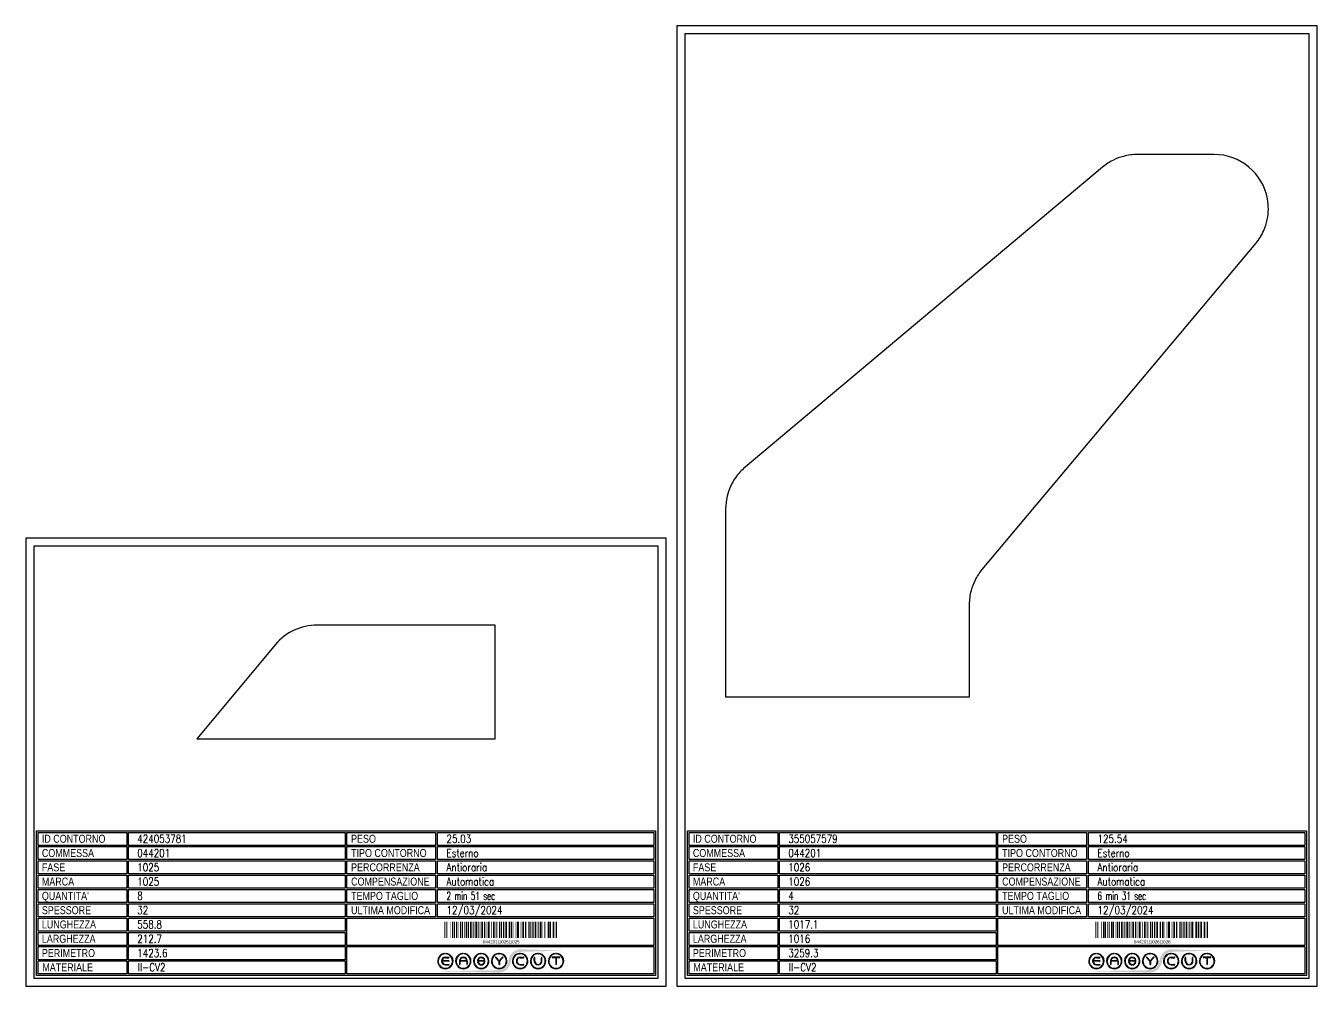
# Model space of a CAD drawing. Header units: millimetres. Extents: x 28039 to 145264, y 9873 to 40131.
# Drawn here: x 28039 to 30459, y 17393 to 19192 of the extents above; entities that cross this region are included whole.
import ezdxf
from ezdxf.enums import TextEntityAlignment as Align

# ---------------------------------------------------------------- set-up
doc = ezdxf.new("R2010")
doc.units = ezdxf.units.MM
doc.styles.add('EasyCutStyle', font='romans.shx', dxfattribs={"width": 0.8})
doc.styles.add('EasyCutStyle1', font='arial.ttf', dxfattribs={"width": 0.8})

# ---------------------------------------------------------------- blocks, each defined once
blk = doc.blocks.new('*U4')
at = {"color": 5}
blk.add_lwpolyline([(0, 0), (1200, 0), (1200, 839), (0, 839)], close=True, dxfattribs=at)
at = {"color": 7}
blk.add_lwpolyline([(15, 15), (1185, 15), (1185, 824), (15, 824)], close=True, dxfattribs=at)
at = {"color": 253}
blk.add_lwpolyline([(20, 291), (1180, 291), (1180, 20), (20, 20)], close=True, dxfattribs=at)
at = {"color": 2}
for points in [[(23, 288.1), (189.3, 288.1), (189.3, 263.7), (23, 263.7)], [(23, 288.1), (189.3, 288.1), (189.3, 263.7), (23, 263.7)], [(601.5, 288.1), (767.9, 288.1), (767.9, 263.7), (601.5, 263.7)], [(23, 261.4), (189.3, 261.4), (189.3, 237), (23, 237)], [(601.5, 261.4), (767.9, 261.4), (767.9, 237), (601.5, 237)], [(23, 234.6), (189.3, 234.6), (189.3, 210.2), (23, 210.2)], [(601.5, 234.6), (767.9, 234.6), (767.9, 210.2), (601.5, 210.2)], [(23, 207.9), (189.3, 207.9), (189.3, 183.4), (23, 183.4)], [(601.5, 207.9), (767.9, 207.9), (767.9, 183.4), (601.5, 183.4)], [(23, 181.1), (189.3, 181.1), (189.3, 156.7), (23, 156.7)], [(601.5, 181.1), (767.9, 181.1), (767.9, 156.7), (601.5, 156.7)], [(23, 154.3), (189.3, 154.3), (189.3, 129.9), (23, 129.9)], [(601.5, 154.3), (767.9, 154.3), (767.9, 129.9), (601.5, 129.9)], [(23, 127.6), (189.3, 127.6), (189.3, 103.1), (23, 103.1)], [(23, 100.8), (189.3, 100.8), (189.3, 76.4), (23, 76.4)], [(23, 74), (189.3, 74), (189.3, 49.6), (23, 49.6)], [(23, 47.3), (189.3, 47.3), (189.3, 22.9), (23, 22.9)]]:
    blk.add_lwpolyline(points, close=True, dxfattribs=at)
at = {"color": 1}
for points in [[(192.7, 288.1), (598.5, 288.1), (598.5, 263.7), (192.7, 263.7)], [(771.3, 288.1), (1177.2, 288.1), (1177.2, 263.7), (771.3, 263.7)], [(192.7, 261.4), (598.5, 261.4), (598.5, 237), (192.7, 237)], [(771.3, 261.4), (1177.2, 261.4), (1177.2, 237), (771.3, 237)], [(192.7, 234.6), (598.5, 234.6), (598.5, 210.2), (192.7, 210.2)], [(771.3, 234.6), (1177.2, 234.6), (1177.2, 210.2), (771.3, 210.2)], [(192.7, 207.9), (598.5, 207.9), (598.5, 183.4), (192.7, 183.4)], [(771.3, 207.9), (1177.2, 207.9), (1177.2, 183.4), (771.3, 183.4)], [(192.7, 181.1), (598.5, 181.1), (598.5, 156.7), (192.7, 156.7)], [(771.3, 181.1), (1177.2, 181.1), (1177.2, 156.7), (771.3, 156.7)], [(192.7, 154.3), (598.5, 154.3), (598.5, 129.9), (192.7, 129.9)], [(771.3, 154.3), (1177.2, 154.3), (1177.2, 129.9), (771.3, 129.9)], [(192.7, 127.6), (598.5, 127.6), (598.5, 103.1), (192.7, 103.1)], [(601.5, 127.6), (1177.2, 127.6), (1177.2, 76.4), (601.5, 76.4)], [(192.7, 100.8), (598.5, 100.8), (598.5, 76.4), (192.7, 76.4)], [(192.7, 74), (598.5, 74), (598.5, 49.6), (192.7, 49.6)], [(601.5, 74), (1177.2, 74), (1177.2, 22.9), (601.5, 22.9)], [(192.7, 47.3), (598.5, 47.3), (598.5, 22.9), (192.7, 22.9)]]:
    blk.add_lwpolyline(points, close=True, dxfattribs=at)
at = {"color": 161, "style": 'EasyCutStyle1', "width": 0.8}
for s, p in [('ID CONTORNO', (30.1, 268.6)), ('PESO', (609.6, 268.6)), ('COMMESSA', (30.1, 241.9)), ('TIPO CONTORNO', (609.6, 241.9)), ('FASE', (30.1, 215.1)), ('PERCORRENZA', (609.6, 215.1)), ('MARCA', (30.1, 188.4)), ('COMPENSAZIONE', (609.6, 188.4)), ("QUANTITA'", (30.1, 161.6)), ('TEMPO TAGLIO', (609.6, 161.6)), ('SPESSORE', (30.1, 134.8)), ('ULTIMA MODIFICA', (609.6, 134.8)), ('LUNGHEZZA', (30.1, 108.1)), ('LARGHEZZA', (30.1, 81.3)), ('PERIMETRO', (30.1, 54.5)), ('MATERIALE', (31, 27.8))]:
    blk.add_text(s, height=15, dxfattribs=at).set_placement(p)
at = {"style": 'EasyCutStyle'}
for tag, p, width in [('IDSHAPE', (208.9, 268.6), 0.8), ('WEIGTHSHAPE', (788.4, 268.6), 0.8), ('ORDERSHAPE', (208.9, 241.9), 0.8), ('TYPESHAPE', (788.4, 241.9), 0.8), ('PHASESHAPE', (208.9, 215.1), 0.8), ('JOUSHAPE', (788.4, 215.1), 0.8), ('MKSHAPE', (208.9, 188.4), 0.8), ('COMPSHAPE', (788.4, 188.4), 0.8), ('QTASHAPE', (208.9, 161.6), 0.8), ('TIMECUTSHAPE', (788.4, 161.6), 0.65), ('TKSHAPE', (208.9, 134.8), 0.8), ('LASTMODIFYSHAPE', (788.4, 134.8), 0.8), ('LENGTHSHAPE', (208.9, 108.1), 0.8), ('HEIGHTSHAPE', (208.9, 81.3), 0.8), ('PERIMETERSHAPE', (208.9, 54.5), 0.8), ('MATSHAPE', (209.8, 27.8), 0.8)]:
    blk.add_attdef(tag, p, '', height=15, dxfattribs=dict(at, width=width))
blk = doc.blocks.new('Logo')
h = blk.add_hatch(color=256)
h.set_gradient(color1=(255, 0, 0), color2=(255, 255, 0), tint=1)
h.paths.add_polyline_path([(20.5, 4.4, -0.339454), (37.1, 17.2), (118.6, 19.6), (37.1, 22, 0.339454), (15.8, 5.7), (13.2, -4.2, -0.339454), (-3.4, -16.9), (-118.2, -19.3), (-3.4, -21.7, 0.339454), (17.8, -5.4)])
for color, points in [(140, [(-115.9, -5.7, -1), (-116.7, -6.1, -0.520567), (-104.9, 14.3, -1), (-104.9, 13.5, 0.520567)]), (256, [(-97.3, 0.4), (-110, 0.4, -0.394366), (-103.7, 6.3), (-97.3, 6.3, 1), (-97.3, 7.2), (-103.7, 7.2, 1), (-103.7, -7.2), (-97.3, -7.2, 1), (-97.3, -6.3), (-103.7, -6.3, -0.394366), (-110, -0.4), (-97.3, -0.4, 1)]), (140, [(-91.4, -5.7, 1), (-90.6, -6.1, 0.520567), (-102.4, 14.3, 0.916853), (-102.6, 13.5, 0.043377), (-102.5, 13.5, -0.520567)]), (140, [(-82.3, -5.7, -1), (-83.1, -6.1, -0.520567), (-71.3, 14.3, -1), (-71.3, 13.5, 0.520567)]), (140, [(-57.8, -5.7, 1), (-57, -6.1, 0.520567), (-68.8, 14.3, 1), (-68.9, 13.5, -0.520567)]), (140, [(-48.7, -5.7, -1), (-49.5, -6.1, -0.520567), (-37.7, 14.3, -1), (-37.7, 13.5, 0.520567)]), (256, [(-31.2, -0.4, -0.486114), (-30.3, -1.5, -0.776377), (-42.6, -1.6, 1), (-43.4, -1.9, 0.776377), (-29.5, -1.7, 0.486114), (-31.2, 0.4), (-41.8, 0.4, -0.486114), (-42.6, 1.5, -0.776377), (-30.4, 1.6, 1), (-29.5, 1.9, 0.776377), (-43.5, 1.7, 0.486114), (-41.8, -0.4)]), (140, [(-24.2, -5.7, 1), (-23.4, -6.1, 0.520567), (-35.2, 14.3, 1), (-35.3, 13.5, -0.520567)]), (140, [(-15.1, -5.7, -1), (-15.9, -6.1, -0.520567), (-4.1, 14.3, -1), (-4.1, 13.5, 0.520567)]), (256, [(-9.3, 7.1, 1), (-10, 6.5), (-3.3, -0.2), (-3.3, -6.3, 1), (-2.4, -6.3), (-2.4, -0.2), (4.2, 6.5, 1), (3.6, 7.1), (-2.9, 0.6)]), (140, [(9.4, -5.7, 1), (10.2, -6.1, 0.520567), (-1.6, 14.3, 1), (-1.7, 13.5, -0.520567)]), (140, [(24.2, -5.7, -1), (23.4, -6.1, -0.520567), (35.2, 14.3, -1), (35.3, 13.5, 0.520567)]), (256, [(36.5, -7.2), (42.8, -7.2, 1), (42.8, -6.3), (36.5, -6.3, -1), (36.5, 6.3), (42.8, 6.3, 1), (42.8, 7.2), (36.5, 7.2, 1)]), (140, [(48.7, -5.7, 1), (49.5, -6.1, 0.520567), (37.7, 14.3, 1), (37.7, 13.5, -0.520567)]), (140, [(57.8, -5.7, -1), (57, -6.1, -0.520567), (68.8, 14.3, -1), (68.9, 13.5, 0.520567)]), (256, [(63.7, 0), (63.7, 6.3, 1), (62.9, 6.3), (62.9, 0, 1), (77.3, 0), (77.3, 6.3, 1), (76.4, 6.3), (76.4, 0, -1)]), (140, [(82.3, -5.7, 1), (83.1, -6.1, 0.520567), (71.3, 14.3, 1), (71.3, 13.5, -0.520567)]), (140, [(91.4, -5.7, -1), (90.6, -6.1, -0.520567), (102.4, 14.3, -1), (102.5, 13.5, 0.520567)]), (256, [(96.9, 7.2, 1), (96.9, 6.3), (103.2, 6.3), (103.2, -6.3, 1), (104.1, -6.3), (104.1, 6.3), (110.4, 6.3, 1), (110.4, 7.2)]), (140, [(115.9, -5.7, 1), (116.7, -6.1, 0.520567), (104.9, 14.3, 1), (104.9, 13.5, -0.520567)]), (140, [(-91.9, -8.3, 1), (-92.6, -7.8, -0.520567), (-114.8, -7.8, 1), (-115.5, -8.3, 0.520567)]), (140, [(-58.3, -8.3, 1), (-59, -7.8, -0.520567), (-81.2, -7.8, 1), (-81.9, -8.3, 0.520567)]), (140, [(-24.7, -8.3, 1), (-25.4, -7.8, -0.520567), (-47.6, -7.8, 1), (-48.3, -8.3, 0.520567)]), (140, [(8.9, -8.3, 1), (8.2, -7.8, -0.520567), (-14, -7.8, 1), (-14.7, -8.3, 0.520567)]), (140, [(48.3, -8.3, 1), (47.6, -7.8, -0.520567), (25.4, -7.8, 1), (24.7, -8.3, 0.520567)]), (140, [(81.9, -8.3, 1), (81.2, -7.8, -0.520567), (59, -7.8, 1), (58.3, -8.3, 0.520567)]), (140, [(115.5, -8.3, 1), (114.8, -7.8, -0.520567), (92.6, -7.8, 1), (91.9, -8.3, 0.520567)])]:
    blk.add_hatch(color=color).paths.add_polyline_path(points)
h = blk.add_hatch(color=256)
h.paths.add_polyline_path([(-63.7, -0.4), (-63.7, -6.3, 1), (-62.9, -6.3), (-62.9, 0, 1), (-77.3, 0), (-77.3, -6.3, 1), (-76.4, -6.3), (-76.4, -0.4)])
h.paths.add_polyline_path([(-76.4, 0.4, -0.933992), (-63.8, 0.4)], flags=16)
for p, q in [((-97.3, 0.4), (-110, 0.4)), ((-103.7, 7.2), (-97.3, 7.2)), ((-103.7, 6.3), (-97.3, 6.3)), ((-77.3, 0), (-77.3, -6.3)), ((-63.8, 0.4), (-76.4, 0.4)), ((-62.9, 0), (-62.9, -6.3)), ((-31.2, 0.4), (-41.8, 0.4)), ((-3.3, -0.2), (-10, 6.5)), ((-2.9, 0.6), (-9.3, 7.1)), ((-2.9, 0.6), (3.6, 7.1)), ((-2.4, -0.2), (4.2, 6.5)), ((36.5, 7.2), (42.8, 7.2)), ((36.5, 6.3), (42.8, 6.3)), ((62.9, 0), (62.9, 6.3)), ((63.7, 0), (63.7, 6.3)), ((76.4, 0), (76.4, 6.3)), ((77.3, 0), (77.3, 6.3)), ((110.4, 7.2), (96.9, 7.2)), ((103.2, 6.3), (96.9, 6.3)), ((103.2, 6.3), (103.2, -6.3)), ((104.1, 6.3), (104.1, -6.3)), ((110.4, 6.3), (104.1, 6.3)), ((-97.3, -0.4), (-110, -0.4)), ((-103.7, -6.3), (-97.3, -6.3)), ((-103.7, -7.2), (-97.3, -7.2)), ((-76.4, -0.4), (-76.4, -6.3)), ((-63.7, -0.4), (-76.4, -0.4)), ((-63.7, -0.4), (-63.7, -6.3)), ((-31.2, -0.4), (-41.8, -0.4)), ((-3.3, -0.2), (-3.3, -6.3)), ((-2.4, -0.2), (-2.4, -6.3)), ((36.5, -6.3), (42.8, -6.3)), ((36.5, -7.2), (42.8, -7.2))]:
    blk.add_line(p, q)
at = {"color": 140}
for centre, radius, start, end in [((-103.7, 0), 14.4, 95, 205), ((-103.7, 0), 13.5, 95, 205), ((-104.9, 13.9), 0.432, 275, 95), ((-102.5, 13.9), 0.432, 85, 265), ((-103.7, 0), 13.5, 335, 85), ((-103.7, 0), 14.4, 335, 85), ((-70.1, 0), 14.4, 95, 205), ((-70.1, 0), 13.5, 95, 205), ((-71.3, 13.9), 0.432, 275, 95), ((-68.9, 13.9), 0.432, 85, 265), ((-70.1, 0), 13.5, 335, 85), ((-70.1, 0), 14.4, 335, 85), ((-36.5, 0), 14.4, 95, 205), ((-36.5, 0), 13.5, 95, 205), ((-37.7, 13.9), 0.432, 275, 95), ((-35.3, 13.9), 0.432, 85, 265), ((-36.5, 0), 13.5, 335, 85), ((-36.5, 0), 14.4, 335, 85), ((-2.9, 0), 14.4, 95, 205), ((-2.9, 0), 13.5, 95, 205), ((-4.1, 13.9), 0.432, 275, 95), ((-1.7, 13.9), 0.432, 85, 265), ((-2.9, 0), 13.5, 335, 85), ((-2.9, 0), 14.4, 335, 85), ((36.5, 0), 14.4, 95, 205), ((36.5, 0), 13.5, 95, 205), ((35.3, 13.9), 0.432, 275, 95), ((37.7, 13.9), 0.432, 85, 265), ((36.5, 0), 14.4, 335, 85), ((36.5, 0), 13.5, 335, 85), ((70.1, 0), 14.4, 95, 205), ((70.1, 0), 13.5, 95, 205), ((68.9, 13.9), 0.432, 275, 95), ((71.3, 13.9), 0.432, 85, 265), ((70.1, 0), 14.4, 335, 85), ((70.1, 0), 13.5, 335, 85), ((103.7, 0), 14.4, 95, 205), ((103.7, 0), 13.5, 95, 205), ((102.5, 13.9), 0.432, 275, 95), ((104.9, 13.9), 0.432, 85, 265), ((103.7, 0), 14.4, 335, 85), ((103.7, 0), 13.5, 335, 85), ((-116.3, -5.9), 0.432, 205, 25), ((-115.1, -8), 0.432, 35, 215), ((-103.7, 0), 14.4, 215, 325), ((-103.7, 0), 13.5, 215, 325), ((-92.2, -8), 0.432, 325, 145), ((-91, -5.9), 0.432, 155, 335), ((-82.7, -5.9), 0.432, 205, 25), ((-81.5, -8), 0.432, 35, 215), ((-70.1, 0), 14.4, 215, 325), ((-70.1, 0), 13.5, 215, 325), ((-58.6, -8), 0.432, 325, 145), ((-57.4, -5.9), 0.432, 155, 335), ((-49.1, -5.9), 0.432, 205, 25), ((-47.9, -8), 0.432, 35, 215), ((-36.5, 0), 14.4, 215, 325), ((-36.5, 0), 13.5, 215, 325), ((-25, -8), 0.432, 325, 145), ((-23.8, -5.9), 0.432, 155, 335), ((-15.5, -5.9), 0.432, 205, 25), ((-14.3, -8), 0.432, 35, 215), ((-2.9, 0), 14.4, 215, 325), ((-2.9, 0), 13.5, 215, 325), ((8.6, -8), 0.432, 325, 145), ((9.8, -5.9), 0.432, 155, 335), ((23.8, -5.9), 0.432, 205, 25), ((25, -8), 0.432, 35, 215), ((36.5, 0), 14.4, 215, 325), ((36.5, 0), 13.5, 215, 325), ((47.9, -8), 0.432, 325, 145), ((49.1, -5.9), 0.432, 155, 335), ((57.4, -5.9), 0.432, 205, 25), ((58.6, -8), 0.432, 35, 215), ((70.1, 0), 14.4, 215, 325), ((70.1, 0), 13.5, 215, 325), ((81.5, -8), 0.432, 325, 145), ((82.7, -5.9), 0.432, 155, 335), ((91, -5.9), 0.432, 205, 25), ((92.2, -8), 0.432, 35, 215), ((103.7, 0), 14.4, 215, 325), ((103.7, 0), 13.5, 215, 325), ((115.1, -8), 0.432, 325, 145), ((116.3, -5.9), 0.432, 155, 335)]:
    blk.add_arc(centre, radius, start, end, dxfattribs=at)
for centre, radius, start, end in [((-103.7, 0), 7.2, 90, 270), ((-103.7, 0), 6.34, 90, 176.0904), ((-97.3, 6.8), 0.432, 270, 90), ((-97.3, 0), 0.432, 270, 90), ((-70.1, 0), 7.2, 0, 180), ((-70.1, 0), 6.34, 3.9096, 176.0904), ((-36.5, 0), 7.2, 15, 166.2998), ((-41.8, 1.3), 1.73, 166.2998, 270), ((-41.8, 1.3), 0.864, 166.2998, 270), ((-36.5, 0), 6.34, 15, 166.2998), ((-31.2, -1.3), 1.73, 346.2998, 90), ((-29.9, 1.8), 0.432, 195, 15), ((-9.6, 6.8), 0.432, 45, 225), ((3.9, 6.8), 0.432, 315, 135), ((36.5, 0), 7.2, 90, 270), ((36.5, 0), 6.34, 90, 270), ((42.8, 6.8), 0.432, 270, 90), ((63.3, 6.3), 0.432, 0, 180), ((70.1, 0), 7.2, 180, 0), ((70.1, 0), 6.34, 180, 0), ((76.8, 6.3), 0.432, 0, 180), ((96.9, 6.8), 0.432, 90, 270), ((110.4, 6.8), 0.432, 270, 90), ((-103.7, 0), 6.34, 183.9096, 270), ((-97.3, -6.8), 0.432, 270, 90), ((-76.8, -6.3), 0.432, 180, 0), ((-63.3, -6.3), 0.432, 180, 0), ((-43, -1.8), 0.432, 15, 195), ((-36.5, 0), 7.2, 195, 346.2998), ((-36.5, 0), 6.34, 195, 346.2998), ((-31.2, -1.3), 0.864, 346.2998, 90), ((-2.9, -6.3), 0.432, 180, 0), ((42.8, -6.8), 0.432, 270, 90), ((103.7, -6.3), 0.432, 180, 0)]:
    blk.add_arc(centre, radius, start, end)
blk = doc.blocks.new('BARCODE128_424053781', base_point=(28928.8, 17473.4))
at = {"linetype": 'Continuous'}
for points, const_width in [([(28929.8, 17473.4), (28929.8, 17503.4)], 2), ([(28932.3, 17473.4), (28932.3, 17503.4)], 1), ([(28935.3, 17473.4), (28935.3, 17503.4)], 1), ([(28940.3, 17473.4), (28940.3, 17503.4)], 1), ([(28944.3, 17473.4), (28944.3, 17503.4)], 3), ([(28947.8, 17473.4), (28947.8, 17503.4)], 2), ([(28951.8, 17473.4), (28951.8, 17503.4)], 2), ([(28955.3, 17473.4), (28955.3, 17503.4)], 1), ([(28959.3, 17473.4), (28959.3, 17503.4)], 3), ([(28962.8, 17473.4), (28962.8, 17503.4)], 2), ([(28966.3, 17473.4), (28966.3, 17503.4)], 1), ([(28970.3, 17473.4), (28970.3, 17503.4)], 3), ([(28973.8, 17473.4), (28973.8, 17503.4)], 2), ([(28978.3, 17473.4), (28978.3, 17503.4)], 3), ([(28982.3, 17473.4), (28982.3, 17503.4)], 1), ([(28984.3, 17473.4), (28984.3, 17503.4)], 1), ([(28988.3, 17473.4), (28988.3, 17503.4)], 3), ([(28991.8, 17473.4), (28991.8, 17503.4)], 2), ([(28995.3, 17473.4), (28995.3, 17503.4)], 1), ([(28999.3, 17473.4), (28999.3, 17503.4)], 3), ([(29003.8, 17473.4), (29003.8, 17503.4)], 2), ([(29006.3, 17473.4), (29006.3, 17503.4)], 1), ([(29008.3, 17473.4), (29008.3, 17503.4)], 1), ([(29011.8, 17473.4), (29011.8, 17503.4)], 4), ([(29017.3, 17473.4), (29017.3, 17503.4)], 1), ([(29021.3, 17473.4), (29021.3, 17503.4)], 3), ([(29025.8, 17473.4), (29025.8, 17503.4)], 2), ([(29028.3, 17473.4), (29028.3, 17503.4)], 1), ([(29032.3, 17473.4), (29032.3, 17503.4)], 3), ([(29035.8, 17473.4), (29035.8, 17503.4)], 2), ([(29039.8, 17473.4), (29039.8, 17503.4)], 2), ([(29044.3, 17473.4), (29044.3, 17503.4)], 3), ([(29048.3, 17473.4), (29048.3, 17503.4)], 1), ([(29050.8, 17473.4), (29050.8, 17503.4)], 2), ([(29054.3, 17473.4), (29054.3, 17503.4)], 3), ([(29058.3, 17473.4), (29058.3, 17503.4)], 1), ([(29061.3, 17473.4), (29061.3, 17503.4)], 1), ([(29063.3, 17473.4), (29063.3, 17503.4)], 1), ([(29066.8, 17473.4), (29066.8, 17503.4)], 4), ([(29072.3, 17473.4), (29072.3, 17503.4)], 1), ([(29076.3, 17473.4), (29076.3, 17503.4)], 3), ([(29080.8, 17473.4), (29080.8, 17503.4)], 2), ([(29083.3, 17473.4), (29083.3, 17503.4)], 1), ([(29087.3, 17473.4), (29087.3, 17503.4)], 3), ([(29090.8, 17473.4), (29090.8, 17503.4)], 2), ([(29094.8, 17473.4), (29094.8, 17503.4)], 2), ([(29099.3, 17473.4), (29099.3, 17503.4)], 3), ([(29103.3, 17473.4), (29103.3, 17503.4)], 1), ([(29105.8, 17473.4), (29105.8, 17503.4)], 2), ([(29109.3, 17473.4), (29109.3, 17503.4)], 3), ([(29113.3, 17473.4), (29113.3, 17503.4)], 1), ([(29116.8, 17473.4), (29116.8, 17503.4)], 2), ([(29121.3, 17473.4), (29121.3, 17503.4)], 1), ([(29124.3, 17473.4), (29124.3, 17503.4)], 3), ([(29127.8, 17473.4), (29127.8, 17503.4)], 2), ([(29133.3, 17473.4), (29133.3, 17503.4)], 3), ([(29136.3, 17473.4), (29136.3, 17503.4)], 1), ([(29138.8, 17473.4), (29138.8, 17503.4)], 2)]:
    blk.add_lwpolyline(points, dxfattribs=dict(at, const_width=const_width))
blk.add_text('044201|1025|1025', height=6).set_placement((29035.3, 17462.9), align=Align.CENTER)
blk = doc.blocks.new('*U95')
at = {"color": 5}
blk.add_lwpolyline([(0, 0), (1200, 0), (1200, 1799), (0, 1799)], close=True, dxfattribs=at)
at = {"color": 7}
blk.add_lwpolyline([(15, 15), (1185, 15), (1185, 1784), (15, 1784)], close=True, dxfattribs=at)
at = {"color": 253}
blk.add_lwpolyline([(20, 291), (1180, 291), (1180, 20), (20, 20)], close=True, dxfattribs=at)
at = {"color": 2}
for points in [[(23, 288.1), (189.3, 288.1), (189.3, 263.7), (23, 263.7)], [(23, 288.1), (189.3, 288.1), (189.3, 263.7), (23, 263.7)], [(601.5, 288.1), (767.9, 288.1), (767.9, 263.7), (601.5, 263.7)], [(23, 261.4), (189.3, 261.4), (189.3, 237), (23, 237)], [(601.5, 261.4), (767.9, 261.4), (767.9, 237), (601.5, 237)], [(23, 234.6), (189.3, 234.6), (189.3, 210.2), (23, 210.2)], [(601.5, 234.6), (767.9, 234.6), (767.9, 210.2), (601.5, 210.2)], [(23, 207.9), (189.3, 207.9), (189.3, 183.4), (23, 183.4)], [(601.5, 207.9), (767.9, 207.9), (767.9, 183.4), (601.5, 183.4)], [(23, 181.1), (189.3, 181.1), (189.3, 156.7), (23, 156.7)], [(601.5, 181.1), (767.9, 181.1), (767.9, 156.7), (601.5, 156.7)], [(23, 154.3), (189.3, 154.3), (189.3, 129.9), (23, 129.9)], [(601.5, 154.3), (767.9, 154.3), (767.9, 129.9), (601.5, 129.9)], [(23, 127.6), (189.3, 127.6), (189.3, 103.1), (23, 103.1)], [(23, 100.8), (189.3, 100.8), (189.3, 76.4), (23, 76.4)], [(23, 74), (189.3, 74), (189.3, 49.6), (23, 49.6)], [(23, 47.3), (189.3, 47.3), (189.3, 22.9), (23, 22.9)]]:
    blk.add_lwpolyline(points, close=True, dxfattribs=at)
at = {"color": 1}
for points in [[(192.7, 288.1), (598.5, 288.1), (598.5, 263.7), (192.7, 263.7)], [(771.3, 288.1), (1177.2, 288.1), (1177.2, 263.7), (771.3, 263.7)], [(192.7, 261.4), (598.5, 261.4), (598.5, 237), (192.7, 237)], [(771.3, 261.4), (1177.2, 261.4), (1177.2, 237), (771.3, 237)], [(192.7, 234.6), (598.5, 234.6), (598.5, 210.2), (192.7, 210.2)], [(771.3, 234.6), (1177.2, 234.6), (1177.2, 210.2), (771.3, 210.2)], [(192.7, 207.9), (598.5, 207.9), (598.5, 183.4), (192.7, 183.4)], [(771.3, 207.9), (1177.2, 207.9), (1177.2, 183.4), (771.3, 183.4)], [(192.7, 181.1), (598.5, 181.1), (598.5, 156.7), (192.7, 156.7)], [(771.3, 181.1), (1177.2, 181.1), (1177.2, 156.7), (771.3, 156.7)], [(192.7, 154.3), (598.5, 154.3), (598.5, 129.9), (192.7, 129.9)], [(771.3, 154.3), (1177.2, 154.3), (1177.2, 129.9), (771.3, 129.9)], [(192.7, 127.6), (598.5, 127.6), (598.5, 103.1), (192.7, 103.1)], [(601.5, 127.6), (1177.2, 127.6), (1177.2, 76.4), (601.5, 76.4)], [(192.7, 100.8), (598.5, 100.8), (598.5, 76.4), (192.7, 76.4)], [(192.7, 74), (598.5, 74), (598.5, 49.6), (192.7, 49.6)], [(601.5, 74), (1177.2, 74), (1177.2, 22.9), (601.5, 22.9)], [(192.7, 47.3), (598.5, 47.3), (598.5, 22.9), (192.7, 22.9)]]:
    blk.add_lwpolyline(points, close=True, dxfattribs=at)
at = {"color": 161, "style": 'EasyCutStyle1', "width": 0.8}
for s, p in [('ID CONTORNO', (30.1, 268.6)), ('PESO', (609.6, 268.6)), ('COMMESSA', (30.1, 241.9)), ('TIPO CONTORNO', (609.6, 241.9)), ('FASE', (30.1, 215.1)), ('PERCORRENZA', (609.6, 215.1)), ('MARCA', (30.1, 188.4)), ('COMPENSAZIONE', (609.6, 188.4)), ("QUANTITA'", (30.1, 161.6)), ('TEMPO TAGLIO', (609.6, 161.6)), ('SPESSORE', (30.1, 134.8)), ('ULTIMA MODIFICA', (609.6, 134.8)), ('LUNGHEZZA', (30.1, 108.1)), ('LARGHEZZA', (30.1, 81.3)), ('PERIMETRO', (30.1, 54.5)), ('MATERIALE', (31, 27.8))]:
    blk.add_text(s, height=15, dxfattribs=at).set_placement(p)
at = {"style": 'EasyCutStyle'}
for tag, p, width in [('IDSHAPE', (208.9, 268.6), 0.8), ('WEIGTHSHAPE', (788.4, 268.6), 0.8), ('ORDERSHAPE', (208.9, 241.9), 0.8), ('TYPESHAPE', (788.4, 241.9), 0.8), ('PHASESHAPE', (208.9, 215.1), 0.8), ('JOUSHAPE', (788.4, 215.1), 0.8), ('MKSHAPE', (208.9, 188.4), 0.8), ('COMPSHAPE', (788.4, 188.4), 0.8), ('QTASHAPE', (208.9, 161.6), 0.8), ('TIMECUTSHAPE', (788.4, 161.6), 0.65), ('TKSHAPE', (208.9, 134.8), 0.8), ('LASTMODIFYSHAPE', (788.4, 134.8), 0.8), ('LENGTHSHAPE', (208.9, 108.1), 0.8), ('HEIGHTSHAPE', (208.9, 81.3), 0.8), ('PERIMETERSHAPE', (208.9, 54.5), 0.8), ('MATSHAPE', (209.8, 27.8), 0.8)]:
    blk.add_attdef(tag, p, '', height=15, dxfattribs=dict(at, width=width))
blk = doc.blocks.new('BARCODE128_355057579', base_point=(30148.8, 17473.4))
at = {"linetype": 'Continuous'}
for points, const_width in [([(30149.8, 17473.4), (30149.8, 17503.4)], 2), ([(30152.3, 17473.4), (30152.3, 17503.4)], 1), ([(30155.3, 17473.4), (30155.3, 17503.4)], 1), ([(30160.3, 17473.4), (30160.3, 17503.4)], 1), ([(30164.3, 17473.4), (30164.3, 17503.4)], 3), ([(30167.8, 17473.4), (30167.8, 17503.4)], 2), ([(30171.8, 17473.4), (30171.8, 17503.4)], 2), ([(30175.3, 17473.4), (30175.3, 17503.4)], 1), ([(30179.3, 17473.4), (30179.3, 17503.4)], 3), ([(30182.8, 17473.4), (30182.8, 17503.4)], 2), ([(30186.3, 17473.4), (30186.3, 17503.4)], 1), ([(30190.3, 17473.4), (30190.3, 17503.4)], 3), ([(30193.8, 17473.4), (30193.8, 17503.4)], 2), ([(30198.3, 17473.4), (30198.3, 17503.4)], 3), ([(30202.3, 17473.4), (30202.3, 17503.4)], 1), ([(30204.3, 17473.4), (30204.3, 17503.4)], 1), ([(30208.3, 17473.4), (30208.3, 17503.4)], 3), ([(30211.8, 17473.4), (30211.8, 17503.4)], 2), ([(30215.3, 17473.4), (30215.3, 17503.4)], 1), ([(30219.3, 17473.4), (30219.3, 17503.4)], 3), ([(30223.8, 17473.4), (30223.8, 17503.4)], 2), ([(30226.3, 17473.4), (30226.3, 17503.4)], 1), ([(30228.3, 17473.4), (30228.3, 17503.4)], 1), ([(30231.8, 17473.4), (30231.8, 17503.4)], 4), ([(30237.3, 17473.4), (30237.3, 17503.4)], 1), ([(30241.3, 17473.4), (30241.3, 17503.4)], 3), ([(30245.8, 17473.4), (30245.8, 17503.4)], 2), ([(30248.3, 17473.4), (30248.3, 17503.4)], 1), ([(30252.3, 17473.4), (30252.3, 17503.4)], 3), ([(30255.8, 17473.4), (30255.8, 17503.4)], 2), ([(30259.8, 17473.4), (30259.8, 17503.4)], 2), ([(30264.3, 17473.4), (30264.3, 17503.4)], 3), ([(30268.3, 17473.4), (30268.3, 17503.4)], 1), ([(30270.8, 17473.4), (30270.8, 17503.4)], 2), ([(30275.3, 17473.4), (30275.3, 17503.4)], 3), ([(30278.3, 17473.4), (30278.3, 17503.4)], 1), ([(30281.3, 17473.4), (30281.3, 17503.4)], 1), ([(30283.3, 17473.4), (30283.3, 17503.4)], 1), ([(30286.8, 17473.4), (30286.8, 17503.4)], 4), ([(30292.3, 17473.4), (30292.3, 17503.4)], 1), ([(30296.3, 17473.4), (30296.3, 17503.4)], 3), ([(30300.8, 17473.4), (30300.8, 17503.4)], 2), ([(30303.3, 17473.4), (30303.3, 17503.4)], 1), ([(30307.3, 17473.4), (30307.3, 17503.4)], 3), ([(30310.8, 17473.4), (30310.8, 17503.4)], 2), ([(30314.8, 17473.4), (30314.8, 17503.4)], 2), ([(30319.3, 17473.4), (30319.3, 17503.4)], 3), ([(30323.3, 17473.4), (30323.3, 17503.4)], 1), ([(30325.8, 17473.4), (30325.8, 17503.4)], 2), ([(30330.3, 17473.4), (30330.3, 17503.4)], 3), ([(30333.3, 17473.4), (30333.3, 17503.4)], 1), ([(30337.8, 17473.4), (30337.8, 17503.4)], 4), ([(30342.3, 17473.4), (30342.3, 17503.4)], 3), ([(30345.3, 17473.4), (30345.3, 17503.4)], 1), ([(30347.8, 17473.4), (30347.8, 17503.4)], 2), ([(30353.3, 17473.4), (30353.3, 17503.4)], 3), ([(30356.3, 17473.4), (30356.3, 17503.4)], 1), ([(30358.8, 17473.4), (30358.8, 17503.4)], 2)]:
    blk.add_lwpolyline(points, dxfattribs=dict(at, const_width=const_width))
blk.add_text('044201|1026|1026', height=6).set_placement((30255.3, 17462.9), align=Align.CENTER)

msp = doc.modelspace()

# ---------------------------------------------------------------- linework, layer by layer
at = {"color": 2, "elevation": 0}
for points in [[(30367.4, 18849.1, 0.047662), (30365.7, 18868.3, 0.361559), (30265.8, 18951.4), (30122, 18951.4, 0.065553), (30095.7, 18947.9, 0.049129), (30077, 18940.9, 0.060063), (30056.7, 18927.6), (29386.6, 18365.3, 0.065537), (29368.6, 18345.8, 0.094409), (29353.1, 18311.1, 0.058698), (29350.3, 18287.5), (29350.3, 17935.4), (29807.5, 17935.4), (29807.5, 18108.5, -0.06554), (29810.9, 18134.8, -0.049134), (29818, 18153.4, -0.060063), (29831.2, 18173.8), (30343.6, 18784.5, 0.071033), (30358.8, 18808.8, 0.053239), (30365.4, 18829.4, 0.048781)], [(28359.4, 17857), (28918.2, 17857), (28918.2, 18069.7), (28584.7, 18069.7, 0.222207), (28506.8, 18033.3)]]:
    msp.add_lwpolyline(points, format="xyb", close=True, dxfattribs=at)

# ---------------------------------------------------------------- block references
for name, p, values in [('*U95', (29258.8, 17393.4), {'IDSHAPE': '355057579', 'ORDERSHAPE': '044201', 'PHASESHAPE': '1026', 'MKSHAPE': '1026', 'TKSHAPE': '32', 'LENGTHSHAPE': '1017.1', 'HEIGHTSHAPE': '1016', 'MATSHAPE': 'II-CV2', 'LASTMODIFYSHAPE': '12/03/2024', 'PERIMETERSHAPE': '3259.3', 'WEIGTHSHAPE': '125.54', 'TYPESHAPE': 'Esterno', 'JOUSHAPE': 'Antioraria', 'COMPSHAPE': 'Automatica', 'TIMECUTSHAPE': '6 min 31 sec', 'QTASHAPE': '4'}), ('*U4', (28038.8, 17393.4), {'IDSHAPE': '424053781', 'ORDERSHAPE': '044201', 'PHASESHAPE': '1025', 'MKSHAPE': '1025', 'TKSHAPE': '32', 'LENGTHSHAPE': '558.8', 'HEIGHTSHAPE': '212.7', 'MATSHAPE': 'II-CV2', 'LASTMODIFYSHAPE': '12/03/2024', 'PERIMETERSHAPE': '1423.6', 'WEIGTHSHAPE': '25.03', 'TYPESHAPE': 'Esterno', 'JOUSHAPE': 'Antioraria', 'COMPSHAPE': 'Automatica', 'TIMECUTSHAPE': '2 min 51 sec', 'QTASHAPE': '8'})]:
    msp.add_blockref(name, p).add_auto_attribs(values)
for name, p in [('BARCODE128_424053781', (28823.3, 17483.9)), ('BARCODE128_355057579', (30043.3, 17483.9)), ('Logo', (28928.8, 17440.4)), ('Logo', (30148.8, 17440.4))]:
    msp.add_blockref(name, p)

doc.saveas('drawing.dxf')
